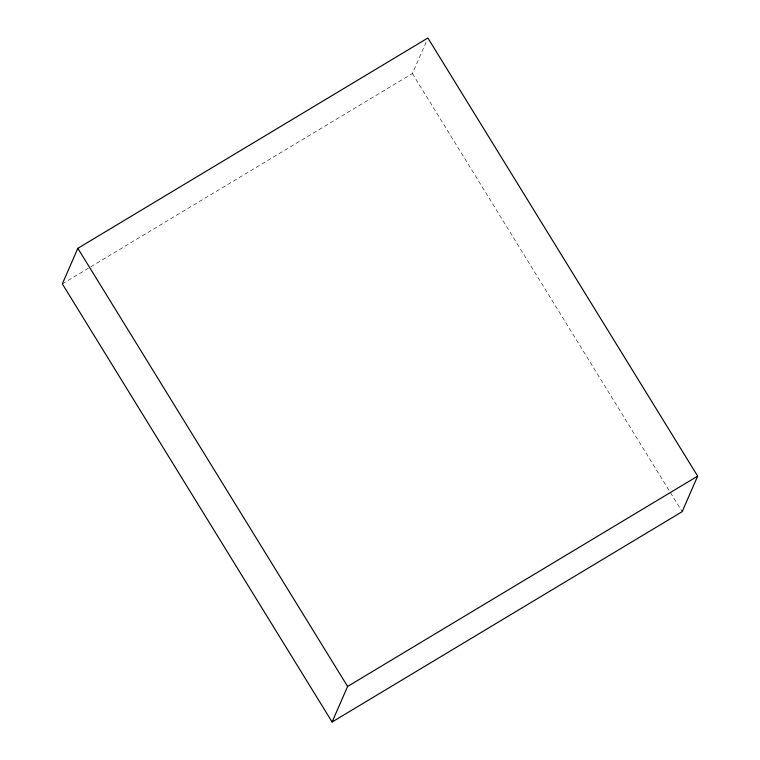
<?xml version="1.0" encoding="UTF-8"?>
<svg xmlns="http://www.w3.org/2000/svg" width="760" height="760" viewBox="0 0 760 760"><rect width="100%" height="100%" fill="white"/><g stroke="black" fill="none" stroke-linecap="round" stroke-linejoin="round"><path stroke-width="0.57" stroke-dasharray="3.8 2.85" d="M62.329 283.879L412.395 73.549L426.949 40.157M412.395 73.549L682.167 511.67"/><path stroke-width="1.14" d="M77.834 248.33L62.329 283.879L332.11 722L682.167 511.67L697.67 476.121L427.889 38L77.834 248.33L347.605 686.451L332.11 722M347.605 686.451L697.67 476.121"/></g></svg>
